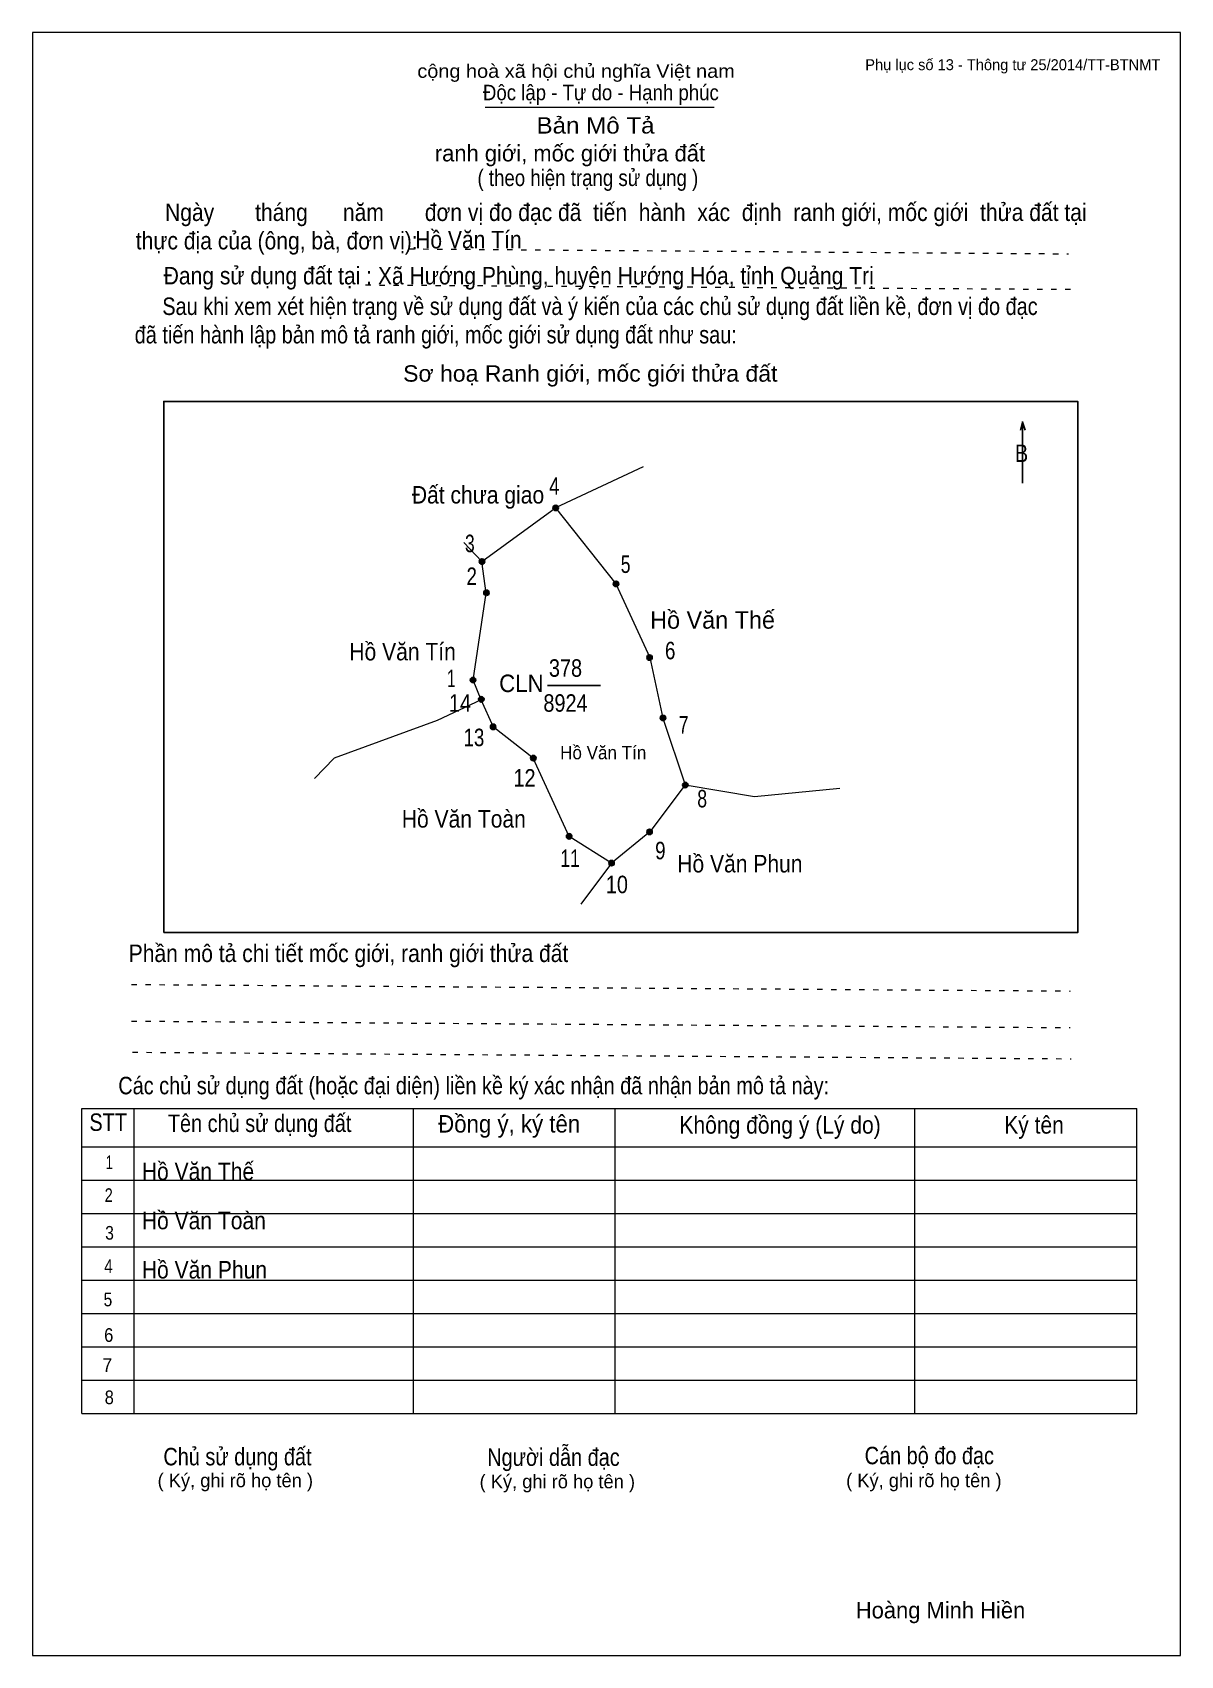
# Model space of a CAD drawing. Header units: centimetres. Extents: x 0 to 21, y 0 to 29.7.
import ezdxf
from ezdxf.enums import TextEntityAlignment as Align

# ---------------------------------------------------------------- set-up
doc = ezdxf.new("R2010")
doc.units = ezdxf.units.CM
doc.header["$LTSCALE"] = 0.13
doc.linetypes.add('DOTTED', pattern=[1.5, 0.3, -1.2])
for name, color, linetype, lineweight in [('1', 7, 'Continuous', 13), ('32', 7, 'Continuous', 25), ('33', 7, 'Continuous', 25), ('61', 7, 'Continuous', 13), ('62', 7, 'Continuous', 13)]:
    doc.layers.add(name, color=color, linetype=linetype, lineweight=lineweight)
for name, color, linetype in [('34', 7, 'Continuous'), ('45', 7, 'Continuous'), ('63', 7, 'Continuous')]:
    doc.layers.add(name, color=color, linetype=linetype)

msp = doc.modelspace()

# ---------------------------------------------------------------- hatches: boundary and pattern name
at = {"layer": '32'}
for points in [[(9.6208, 21, 1), (9.5208, 21, 1)], [(8.2717, 20.0189, 1), (8.1717, 20.0189, 1)], [(10.7245, 19.6101, 1), (10.6245, 19.6101, 1)], [(8.3535, 19.4465, 1), (8.2535, 19.4465, 1)], [(11.3377, 18.261, 1), (11.2377, 18.261, 1)], [(8.1082, 17.8522, 1), (8.0082, 17.8522, 1)], [(8.2598, 17.4982, 1), (8.1598, 17.4982, 1)], [(8.4761, 16.9937, 1), (8.3761, 16.9937, 1)], [(11.583, 17.1572, 1), (11.483, 17.1572, 1)], [(9.2119, 16.4214, 1), (9.1119, 16.4214, 1)], [(11.9918, 15.9308, 1), (11.8918, 15.9308, 1)], [(9.866, 14.9906, 1), (9.766, 14.9906, 1)], [(11.3377, 15.0723, 1), (11.2377, 15.0723, 1)], [(10.6428, 14.5, 1), (10.5428, 14.5, 1)]]:
    msp.add_hatch(color=256, dxfattribs=at).paths.add_polyline_path(points)

# ---------------------------------------------------------------- linework, layer by layer
at = {"layer": '1'}
msp.add_lwpolyline([(21, 0), (21, 29.7), (0, 29.7), (0, 0)], close=True, dxfattribs=at)
at = {"layer": '32'}
for centre in [(9.5708, 21), (8.2217, 20.0189), (10.6745, 19.6101), (8.3035, 19.4465), (11.2877, 18.261), (8.0582, 17.8522), (8.2098, 17.4982), (8.4261, 16.9937), (11.533, 17.1572), (9.1619, 16.4214), (11.9418, 15.9308), (9.816, 14.9906), (11.2877, 15.0723), (10.5928, 14.5)]:
    msp.add_circle(centre, 0.05, dxfattribs=at)
at = {"layer": '33'}
msp.add_line((9.42, 17.75), (10.39, 17.75), dxfattribs=at)
at = {"layer": '61'}
for p, q in [((11.17, 21.75), (9.57, 21)), ((8.22, 20.02), (7.89, 20.37))]:
    msp.add_line(p, q, dxfattribs=at)
for points in [[(8.21, 17.49), (8.06, 17.85), (8.3, 19.44), (8.22, 20.02), (9.57, 21)], [(9.57, 21), (10.67, 19.61), (11.29, 18.26), (11.53, 17.15), (11.94, 15.93)], [(8.21, 17.49), (7.4, 17.11), (5.52, 16.42), (5.16, 16.05)], [(10.59, 14.5), (9.82, 14.99), (9.16, 16.42), (8.43, 16.99), (8.21, 17.49)], [(11.94, 15.93), (11.29, 15.07), (10.59, 14.5), (10.03, 13.75)], [(11.94, 15.93), (13.21, 15.72), (14.77, 15.87)]]:
    msp.add_lwpolyline(points, dxfattribs=at)
at = {"layer": '62'}
for p, q in [((8.28, 28.33), (12.47, 28.33)), ((0.9, 10.01), (20.2, 10.01)), ((0.9, 4.43), (0.9, 10.01)), ((1.86, 4.43), (1.86, 10.01)), ((6.97, 4.43), (6.97, 9.99)), ((10.66, 4.43), (10.66, 9.99)), ((16.14, 4.43), (16.14, 10.01)), ((20.2, 4.43), (20.2, 10.01)), ((0.9, 9.31), (20.2, 9.31)), ((0.9, 8.7), (20.2, 8.7)), ((0.9, 8.09), (20.2, 8.09)), ((0.9, 7.48), (20.2, 7.48)), ((0.9, 6.87), (20.2, 6.87)), ((0.9, 6.26), (20.2, 6.26)), ((0.9, 5.65), (20.2, 5.65)), ((0.9, 5.04), (20.2, 5.04)), ((0.9, 4.43), (20.2, 4.43))]:
    msp.add_line(p, q, dxfattribs=at)
at = {"layer": '62', "linetype": 'DOTTED'}
for p, q in [((6.89, 25.74), (18.95, 25.65)), ((6.09, 25.08), (19.04, 25)), ((1.81, 12.28), (18.98, 12.16)), ((1.81, 11.61), (18.98, 11.49)), ((1.83, 11.04), (19, 10.92))]:
    msp.add_line(p, q, dxfattribs=at)
at = {"layer": '62', "lineweight": 25}
for p, q in [((18.11, 22.58), (18.11, 21.45)), ((18.11, 22.57), (18.07, 22.42)), ((18.11, 22.57), (18.16, 22.42))]:
    msp.add_line(p, q, dxfattribs=at)
msp.add_lwpolyline([(2.4, 13.23), (19.12, 13.23), (19.12, 22.95), (2.4, 22.95)], close=True, dxfattribs=at)

# ---------------------------------------------------------------- texts
at = {"layer": '32'}
for s, width, p in [('4', 0.8, (9.545, 21.24)), ('3', 0.75, (8, 20.19)), ('2', 0.8, (8.035, 19.59)), ('5', 0.75, (10.85, 19.81)), ('6', 0.8, (11.665, 18.23)), ('1', 0.65, (7.66, 17.72)), ('14', 0.85, (7.82, 17.27)), ('13', 0.8, (8.075, 16.64)), ('7', 0.75, (11.91, 16.87)), ('12', 0.85, (9, 15.9)), ('8', 0.75, (12.25, 15.52)), ('9', 0.8, (11.485, 14.57)), ('11', 0.75, (9.835, 14.43)), ('10', 0.85, (10.69, 13.95))]:
    msp.add_text(s, height=0.32, dxfattribs=dict(at, width=width)).set_placement(p, align=Align.CENTER)
at = {"layer": '33'}
for s, width, p in [('Đất chưa giao', 0.9, (8.15, 21.08)), ('Hồ Văn Tín', 0.9, (6.77, 18.21)), ('378', 0.85, (9.75, 17.91)), ('8924', 0.85, (9.75, 17.27)), ('Hồ Văn Toàn', 0.9, (7.89, 15.15)), ('Hồ Văn Phun', 0.9, (12.94, 14.33))]:
    msp.add_text(s, height=0.32, dxfattribs=dict(at, width=width)).set_placement(p, align=Align.CENTER)
msp.add_text('Hồ Văn Thế', height=0.32, dxfattribs=at).set_placement((12.44, 18.79), align=Align.CENTER)
at = {"layer": '33', "width": 0.95}
msp.add_text('CLN', height=0.32, dxfattribs=at).set_placement((9.35, 17.63), align=Align.RIGHT)
at = {"layer": '34', "width": 0.9}
for s, p in [('Hồ Văn Tín', (7, 25.75)), ('Hồ Văn Thế', (2, 8.7)), ('Hồ Văn Toàn', (2, 7.8)), ('Hồ Văn Phun', (2, 6.9))]:
    msp.add_text(s, height=0.32, dxfattribs=at).set_placement(p)
at = {"layer": '45', "width": 0.95}
msp.add_text('Hồ Văn Tín', height=0.2453, dxfattribs=at).set_placement((10.44, 16.4), align=Align.CENTER)
at = {"layer": '62'}
for s, height, width, p in [('cộng hoà xã hội chủ nghĩa Việt nam', 0.2474, 1.1, (7.04, 28.87)), ('Độc lập - Tự do - Hạnh phúc', 0.2828, 0.9, (8.24, 28.46)), ('Bản Mô Tả', 0.3, 1.1, (9.22, 27.85)), ('( theo hiện trạng sử dụng )', 0.3, 0.85, (8.14, 26.89)), ('     Ngày       tháng      năm       đơn vị đo đạc đã  tiến  hành  xác  định  ranh giới, mốc giới  thửa đất tại ', 0.32, 0.9, (1.89, 26.25)), ('thực địa của (ông, bà, đơn vị): ', 0.32, 0.9, (1.89, 25.73)), ('Đang sử dụng đất tại : Xã Hướng Phùng, huyện Hướng Hóa, tỉnh Quảng Trị', 0.32, 0.9, (2.4, 25.09)), ('     Sau khi xem xét hiện trạng về sử dụng đất và ý kiến của các chủ sử dụng đất liền kề, đơn vị đo đạc ', 0.32, 0.85, (1.87, 24.53)), ('đã tiến hành lập bản mô tả ranh giới, mốc giới sử dụng đất như sau:', 0.32, 0.85, (1.87, 24.01)), ('Sơ hoạ Ranh giới, mốc giới thửa đất', 0.3, 1.05, (6.78, 23.31)), ('B', 0.32, 0.85, (17.97, 21.84)), ('Phần mô tả chi tiết mốc giới, ranh giới thửa đất ', 0.32, 0.9, (1.76, 12.69)), ('Các chủ sử dụng đất (hoặc đại diện) liền kề ký xác nhận đã nhận bản mô tả này:', 0.32, 0.85, (1.57, 10.27))]:
    msp.add_text(s, height=height, dxfattribs=dict(at, width=width)).set_placement(p)
msp.add_text('ranh giới, mốc giới thửa đất', height=0.3, dxfattribs=at).set_placement((7.36, 27.34))
for s, height, width, p in [('STT', 0.32, 0.85, (1.385, 9.6)), ('Tên chủ sử dụng đất', 0.32, 0.85, (4.155, 9.58)), ('Đồng ý, ký tên', 0.32, 0.95, (8.72, 9.57)), ('Không đồng ý (Lý do)', 0.32, 0.9, (13.675, 9.55)), ('Ký tên', 0.32, 0.9, (18.32, 9.55)), ('1', 0.25, 0.7, (1.405, 8.9)), ('2', 0.25, 0.8, (1.395, 8.3)), ('3', 0.25, 0.85, (1.41, 7.61)), ('4', 0.25, 0.85, (1.39, 7)), ('5', 0.25, 0.85, (1.38, 6.39)), ('6', 0.25, 0.9, (1.395, 5.74)), ('7', 0.25, 0.95, (1.37, 5.19)), ('8', 0.25, 0.9, (1.405, 4.6)), ('Người dẫn đạc', 0.32, 0.85, (9.53, 3.47)), ('Chủ sử dụng đất', 0.32, 0.85, (3.75, 3.48)), ('Cán bộ đo đạc', 0.32, 0.85, (16.405, 3.5))]:
    msp.add_text(s, height=height, dxfattribs=dict(at, width=width)).set_placement(p, align=Align.CENTER)
for p in [(3.71, 3.08), (9.6, 3.06), (16.305, 3.08)]:
    msp.add_text('( Ký, ghi rõ họ tên )', height=0.25, dxfattribs=at).set_placement(p, align=Align.CENTER)
at = {"layer": '63'}
msp.add_text('Phụ lục số 13 - Thông tư 25/2014/TT-BTNMT', height=0.2, dxfattribs=at).set_placement((20.63, 29.01), align=Align.RIGHT)
msp.add_text('Hoàng Minh Hiền', height=0.3, dxfattribs=at).set_placement((16.61, 0.68), align=Align.CENTER)

doc.saveas('drawing.dxf')
